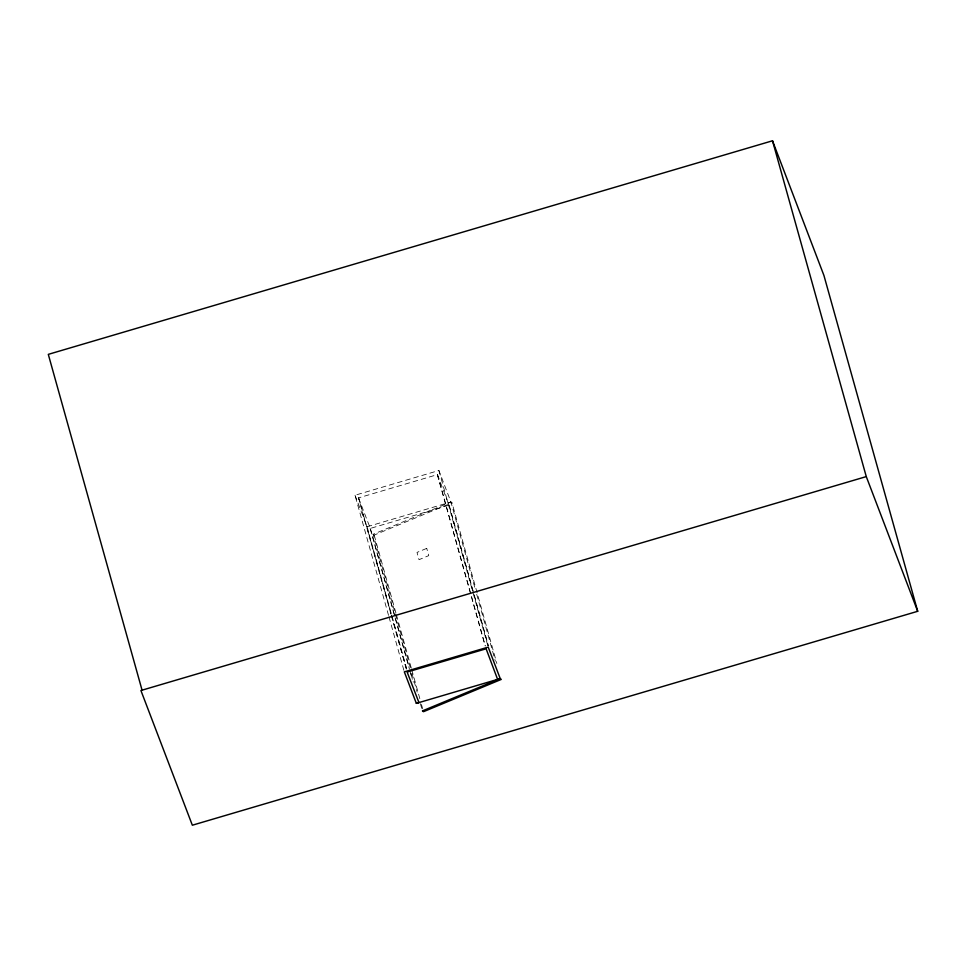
<?xml version="1.0" encoding="UTF-8"?>
<svg xmlns="http://www.w3.org/2000/svg" width="966" height="966" viewBox="0 0 966 966"><rect width="100%" height="100%" fill="white"/><g stroke="black" fill="none" stroke-linecap="round" stroke-linejoin="round"><path stroke-width="0.72" stroke-dasharray="4.83 3.62" d="M410.284 667.482L373.105 534.307L450.929 502.006L451.991 502.803L496.85 663.473M373.105 534.307L374.168 535.092L451.991 502.803M388.549 615.39L355.005 495.244L438.902 470.502L450.929 502.006L475.175 588.862M390.928 614.014L358.507 497.888L437.477 474.608L448.985 505.206L488.289 646M355.005 495.244L367.032 526.748L450.929 502.006M448.985 505.206L367.708 529.175M358.507 497.888L370.34 528.402L409.246 667.748M476.709 594.356L495.377 661.191M449.118 505.097L488.434 645.892M438.902 470.502L487.806 645.662M437.477 474.608L485.306 645.88M437.344 474.717L485.161 645.988M374.168 535.092L395.988 613.265M396.398 614.714L411.347 668.267M411.757 669.716L419.836 698.672M421.454 704.456L422.673 708.803M411.902 673.278L417.155 692.091M420.391 703.671L422.009 709.467M410.864 673.543L413.291 682.262M370.147 528.378L409.463 669.184M409.862 670.633L412.289 679.34M367.032 526.748L406.614 668.52M358.688 497.913L391.121 614.026M391.52 615.475L406.517 669.184M391.339 615.463L406.324 669.172M388.96 616.839L403.909 670.404M426.731 548.374L416.998 552.419L419.027 559.676L428.747 555.631L426.731 548.374"/><path stroke-width="1.45" d="M500.231 678.615L422.408 710.904L423.47 711.701L501.306 679.4L500.231 678.615L488.204 647.111L404.319 671.853L416.346 703.357L500.231 678.615L497.756 679.279M917.7 611.297L866.273 476.6L140.915 690.509L192.343 825.218L917.7 611.297L823.938 275.491L772.51 140.782L48.3 354.365L142.062 690.171M416.322 703.284L418.773 702.56M497.611 679.388L486.115 648.79L407.133 672.07L418.966 702.584M772.51 140.782L866.273 476.6"/></g></svg>
